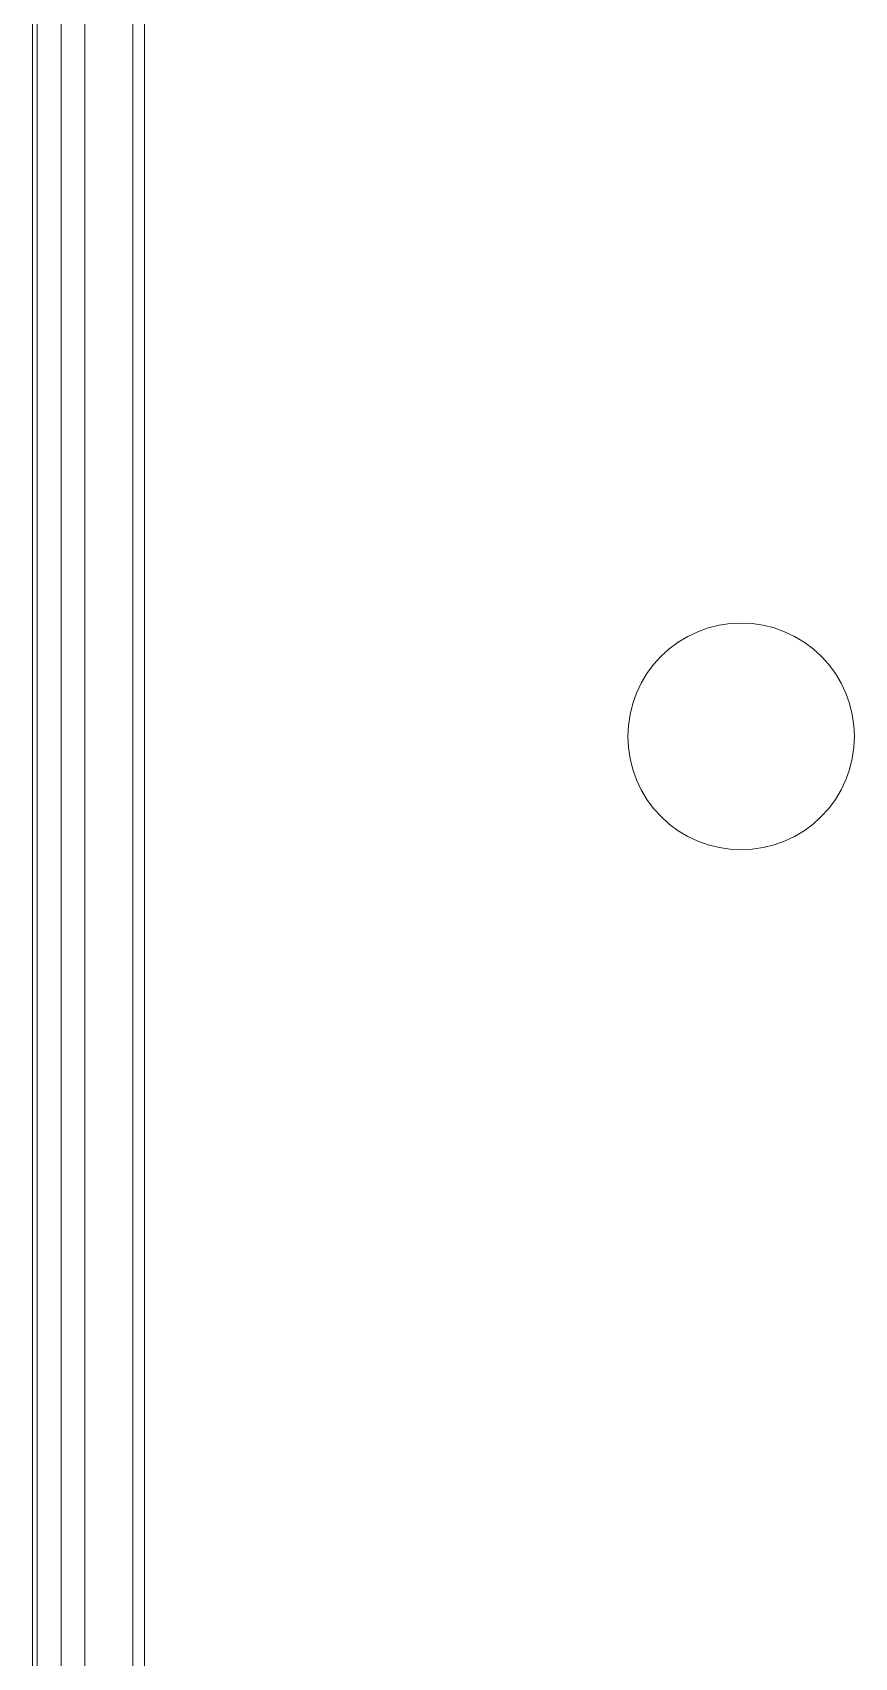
# Model space of a CAD drawing. Header units: millimetres. Extents: x -159872 to 386485, y -250577 to 158966.
# Drawn here: x 158747.7 to 158782.2, y 14489.8 to 14557.9 of the extents above; entities that cross this region are included whole.
import ezdxf

# ---------------------------------------------------------------- set-up
doc = ezdxf.new("R2010")
doc.units = ezdxf.units.MM
doc.layers.add('LDS-equipment-kitchen equipment', color=3, linetype='Continuous', lineweight=13)

# ---------------------------------------------------------------- blocks, each defined once
blk = doc.blocks.new('Group-350')
at = {"layer": 'LDS-equipment-kitchen equipment'}
for points in [[(98078.912, 50790.79, 0), (98078.912, 51077.99, 0)], [(98078.412, 50794.39, 0), (98078.412, 51074.39, 0)], [(98075.412, 51073.89, 0), (98075.412, 50794.89, 0)], [(98076.412, 50794.89, 0), (98076.412, 51073.89, 0)], [(98074.412, 50795.39, 0), (98074.412, 51073.39, 0)], [(98074.212, 50798.39, 0), (98074.212, 51070.39, 0)], [(98103.912, 50981.14, 0), (98103.447, 50981.162, 0), (98102.986, 50981.231, 0), (98102.533, 50981.344, 0), (98102.095, 50981.501, 0), (98101.673, 50981.7, 0), (98101.273, 50981.94, 0), (98100.899, 50982.218, 0), (98100.554, 50982.531, 0), (98100.24, 50982.876, 0), (98099.963, 50983.251, 0), (98099.723, 50983.65, 0), (98099.524, 50984.072, 0), (98099.367, 50984.511, 0), (98099.254, 50984.963, 0), (98099.185, 50985.424, 0), (98099.162, 50985.89, 0), (98099.185, 50986.355, 0), (98099.254, 50986.816, 0), (98099.367, 50987.268, 0), (98099.524, 50987.707, 0), (98099.723, 50988.129, 0), (98099.963, 50988.529, 0), (98100.24, 50988.903, 0), (98100.554, 50989.248, 0), (98100.899, 50989.561, 0), (98101.273, 50989.839, 0), (98101.673, 50990.079, 0), (98102.095, 50990.278, 0), (98102.533, 50990.435, 0), (98102.986, 50990.548, 0), (98103.447, 50990.617, 0), (98103.912, 50990.64, 0), (98104.378, 50990.617, 0), (98104.839, 50990.548, 0), (98105.291, 50990.435, 0), (98105.73, 50990.278, 0), (98106.151, 50990.079, 0), (98106.551, 50989.839, 0), (98106.926, 50989.561, 0), (98107.271, 50989.248, 0), (98107.584, 50988.903, 0), (98107.862, 50988.529, 0), (98108.101, 50988.129, 0), (98108.301, 50987.707, 0), (98108.458, 50987.268, 0), (98108.571, 50986.816, 0), (98108.639, 50986.355, 0), (98108.662, 50985.89, 0), (98108.639, 50985.424, 0), (98108.571, 50984.963, 0), (98108.458, 50984.511, 0), (98108.301, 50984.072, 0), (98108.101, 50983.65, 0), (98107.862, 50983.251, 0), (98107.584, 50982.876, 0), (98107.271, 50982.531, 0), (98106.926, 50982.218, 0), (98106.551, 50981.94, 0), (98106.151, 50981.7, 0), (98105.73, 50981.501, 0), (98105.291, 50981.344, 0), (98104.839, 50981.231, 0), (98104.378, 50981.162, 0), (98103.912, 50981.14, 0)]]:
    blk.add_polyline3d(points, dxfattribs=at)
blk = doc.blocks.new('Group-410')
at = {"layer": 'LDS-equipment-kitchen equipment'}
blk.add_blockref('Group-350', (0, 0), dxfattribs=at)

msp = doc.modelspace()

# ---------------------------------------------------------------- block references
at = {"layer": 'LDS-equipment-kitchen equipment', "color": 7}
msp.add_blockref('Group-410', (60673.51323, -36457.51522), dxfattribs=at)

doc.saveas('drawing.dxf')
